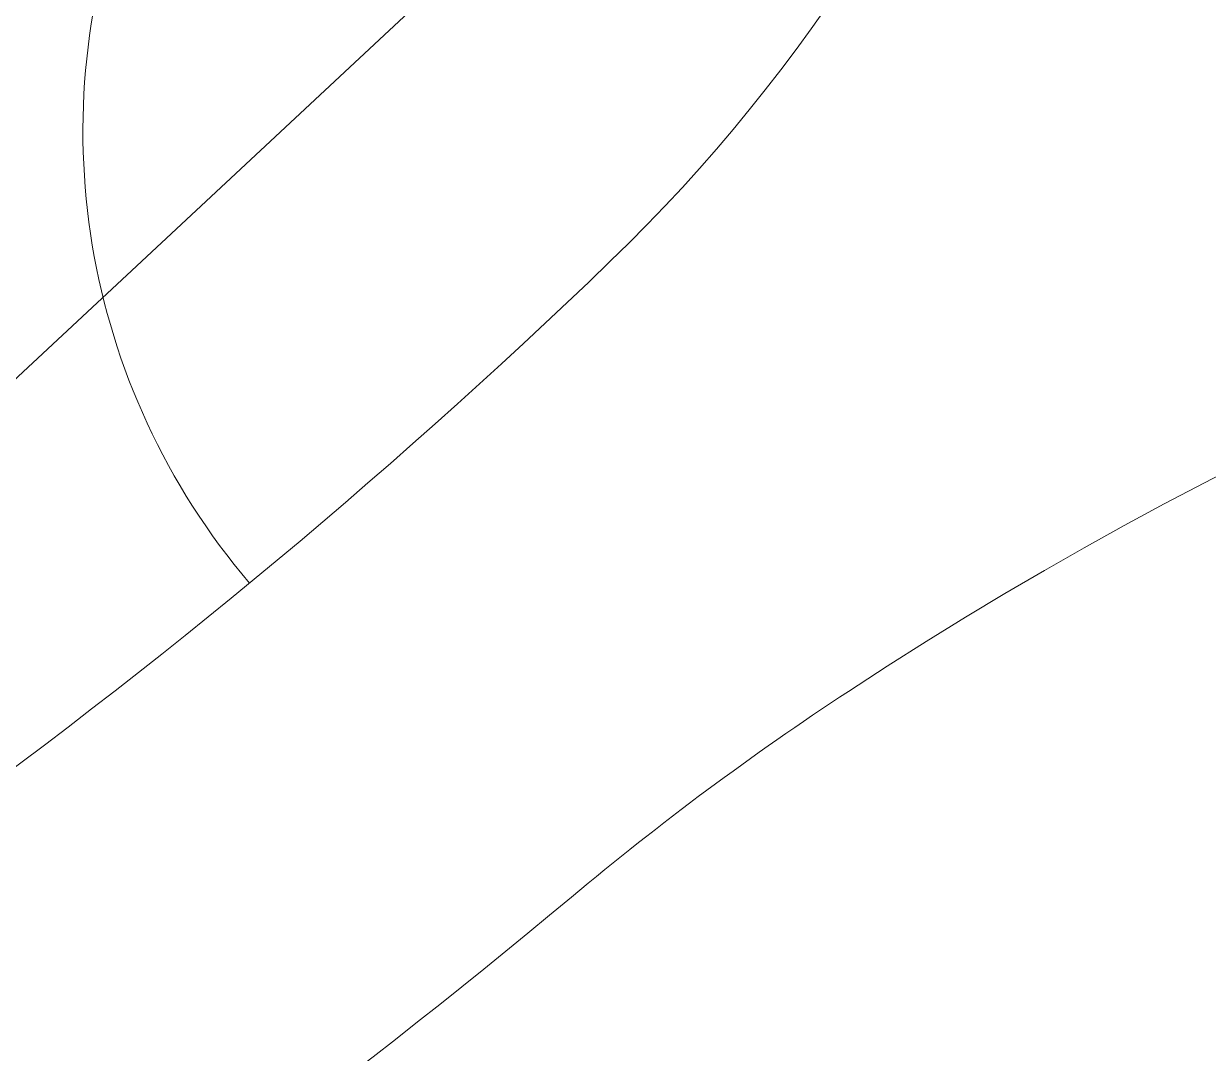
# Model space of a CAD drawing. Header units: millimetres. Extents: x -71377 to 516042, y -145869 to 441446.
# Drawn here: x 175340 to 180109, y 166745 to 170889 of the extents above; entities that cross this region are included whole.
import ezdxf

# ---------------------------------------------------------------- set-up
doc = ezdxf.new("R2010")
doc.units = ezdxf.units.MM
doc.header["$LTSCALE"] = 1000
for name, color, linetype, lineweight in [('06', 6, 'Continuous', 5), ('A-fnsh', 5, 'Continuous', 5), ('조경라인_dwg', 8, 'Continuous', 5)]:
    doc.layers.add(name, color=color, linetype=linetype, lineweight=lineweight)

# ---------------------------------------------------------------- blocks, each defined once
blk = doc.blocks.new('조경라인_dwg-6847807-지반층 배치도')
at = {"layer": '06'}
for centre, radius, start, end in [((172981.5, 174827.6), 6800, 313.95697, 64.15897), ((178378.6, 170456.1), 2800, 158.3418, 220.5018), ((187549.5, 154658.5), 16200, 42.42051, 123.2799), ((160348.5, 187929), 25000, 278.90904, 313.95697), ((185244.8, 158169.7), 12000, 123.2799, 129.91542), ((160348.5, 187929), 26800, 278.90904, 309.91542)]:
    blk.add_arc(centre, radius, start, end, dxfattribs=at)

msp = doc.modelspace()

# ---------------------------------------------------------------- linework, layer by layer
at = {"layer": 'A-fnsh'}
msp.add_line((164247.1, 159145.8), (197362.8, 190026.7), dxfattribs=at)

# ---------------------------------------------------------------- block references
at = {"layer": '조경라인_dwg', "rotation": 8.537736462515947e-07}
msp.add_blockref('조경라인_dwg-6847807-지반층 배치도', (0, 0), dxfattribs=at)

doc.saveas('drawing.dxf')
